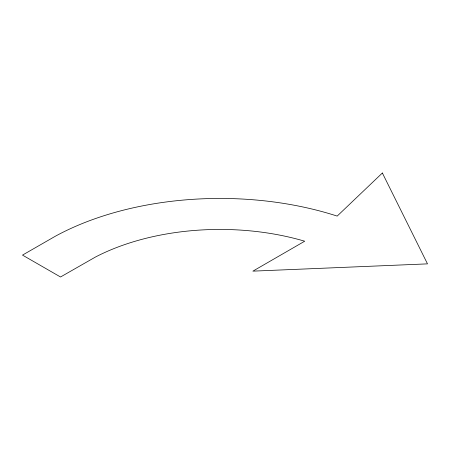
<?xml version="1.0" encoding="UTF-8"?>
<svg xmlns="http://www.w3.org/2000/svg" width="450" height="450" viewBox="0 0 450 450"><rect width="100%" height="100%" fill="white"/><g stroke="black" fill="none" stroke-linecap="round" stroke-linejoin="round"><path stroke-width="0.67" d="M382.376 173.008L337.179 216.09A239.839 138.471 0 0 0 55.423 236.183L22.5 255.105L60.525 276.992L95.518 257.001A186.148 107.471 0 0 1 304.712 241.211L252.877 271.142L427.5 263.869L382.376 173.008"/></g></svg>
